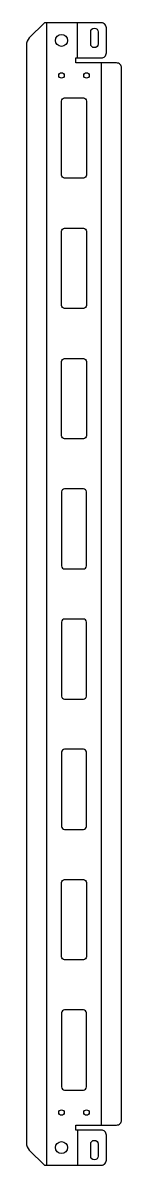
# Model space of a CAD drawing. Extents: x -48 to 48, y -570 to 570.
import ezdxf

# ---------------------------------------------------------------- set-up
doc = ezdxf.new("R2010")
doc.units = 0

msp = doc.modelspace()

# ---------------------------------------------------------------- linework, layer by layer
at = {"layer": '1'}
for points in [[(47.7, 525, 0.414214), (42.7, 530), (1.8, 530), (1.8, 535), (27.4, 535, 0.414214), (32.4, 540), (32.4, 565, 0.414214), (27.4, 570), (-29.7, 570), (-44.8, 554.9, 0.198912), (-47.7, 547.9), (-47.7, -547.9, 0.198912), (-44.8, -554.9), (-29.7, -570), (27.4, -570, 0.414214), (32.4, -565), (32.4, -540, 0.414214), (27.4, -535), (1.8, -535), (1.8, -530), (42.7, -530, 0.414214), (47.7, -525)], [(24.2, 561), (24.2, 549, -1), (16.7, 549), (16.7, 561, -1)], [(12.5, 492), (12.5, 418, -0.414214), (9.5, 415), (-9.5, 415, -0.414214), (-12.5, 418), (-12.5, 492, -0.414214), (-9.5, 495), (9.5, 495, -0.414214)], [(12.5, 362), (12.5, 288, -0.414214), (9.5, 285), (-9.5, 285, -0.414214), (-12.5, 288), (-12.5, 362, -0.414214), (-9.5, 365), (9.5, 365, -0.414214)], [(12.5, 232), (12.5, 158, -0.414214), (9.5, 155), (-9.5, 155, -0.414214), (-12.5, 158), (-12.5, 232, -0.414214), (-9.5, 235), (9.5, 235, -0.414214)], [(12.5, 102, 0.414214), (9.5, 105), (-9.5, 105, 0.414214), (-12.5, 102), (-12.5, 28, 0.414214), (-9.5, 25), (9.5, 25, 0.414214), (12.5, 28)], [(12.5, -28, 0.414214), (9.5, -25), (-9.5, -25, 0.414214), (-12.5, -28), (-12.5, -102, 0.414214), (-9.5, -105), (9.5, -105, 0.414214), (12.5, -102)], [(12.5, -158, 0.414214), (9.5, -155), (-9.5, -155, 0.414214), (-12.5, -158), (-12.5, -232, 0.414214), (-9.5, -235), (9.5, -235, 0.414214), (12.5, -232)], [(12.5, -288), (12.5, -362, -0.414214), (9.5, -365), (-9.5, -365, -0.414214), (-12.5, -362), (-12.5, -288, -0.414214), (-9.5, -285), (9.5, -285, -0.414214)], [(12.5, -418, 0.414214), (9.5, -415), (-9.5, -415, 0.414214), (-12.5, -418), (-12.5, -492, 0.414214), (-9.5, -495), (9.5, -495, 0.414214), (12.5, -492)], [(24.2, -549), (24.2, -561, -1), (16.7, -561), (16.7, -549, -1)]]:
    msp.add_lwpolyline(points, format="xyb", close=True, dxfattribs=at)
for centre, radius in [((-12.5, 552.5), 6), ((-12.5, 517.5), 2.75), ((12.5, 517.5), 2.75), ((-12.5, -517.5), 2.75), ((12.5, -517.5), 2.75), ((-12.5, -552.5), 6)]:
    msp.add_circle(centre, radius, dxfattribs=at)
at = {"layer": '2'}
for p, q in [((-27.6, 570), (-27.6, -570)), ((3.6, 535), (3.6, 570)), ((27.6, -530), (27.6, 530)), ((3.6, -535), (3.6, -570))]:
    msp.add_line(p, q, dxfattribs=at)

doc.saveas('drawing.dxf')
